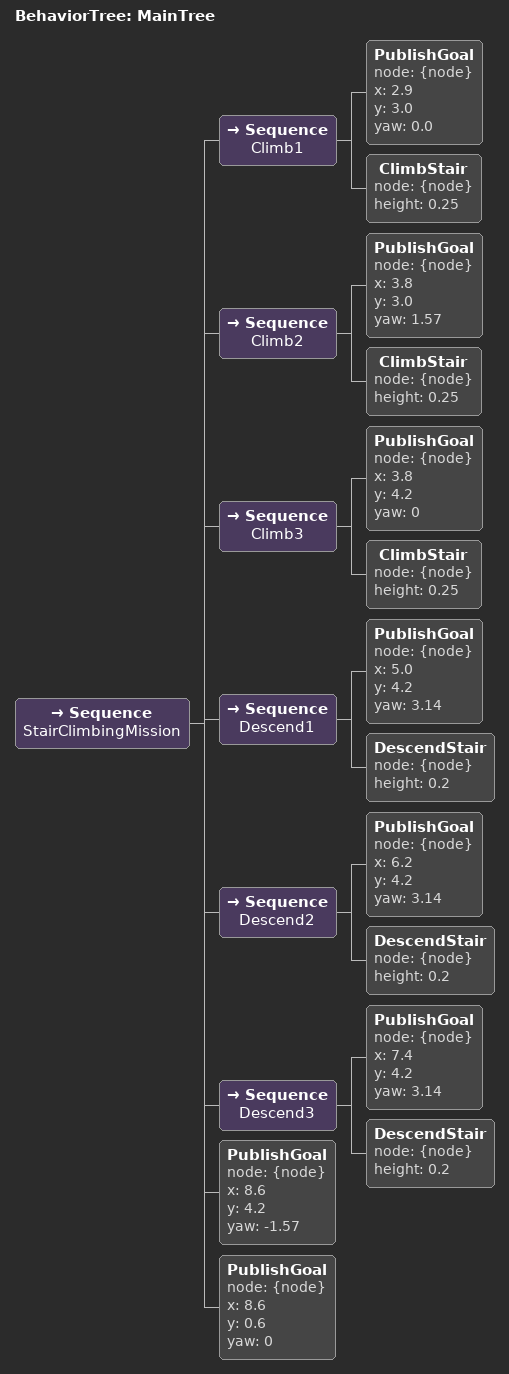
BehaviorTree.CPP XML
<?xml version="1.0" encoding="UTF-8"?>
<root BTCPP_format="4"
      main_tree_to_execute="MainTree">
  <BehaviorTree ID="MainTree">
    <Sequence name="StairClimbingMission">

      <!-- 爬楼梯路径 -->
      <Sequence name="Climb1">
        <PublishGoal node="{node}" x="2.9" y="3.0" yaw="0.0"/>
        <ClimbStair node="{node}" height="0.25"/>
      </Sequence>

      <Sequence name="Climb2">
        <PublishGoal node="{node}" x="3.8" y="3.0" yaw="1.57"/>
        <ClimbStair node="{node}" height="0.25"/>
      </Sequence>

      <Sequence name="Climb3">
        <PublishGoal node="{node}" x="3.8" y="4.2" yaw="0"/>
        <ClimbStair node="{node}" height="0.25"/>
      </Sequence>

      <!-- 下楼梯路径 -->
      <Sequence name="Descend1">
        <PublishGoal node="{node}" x="5.0" y="4.2" yaw="3.14"/>
        <DescendStair node="{node}" height="0.2"/>
      </Sequence>

      <Sequence name="Descend2">
        <PublishGoal node="{node}" x="6.2" y="4.2" yaw="3.14"/>
        <DescendStair node="{node}" height="0.2"/>
      </Sequence>

      <Sequence name="Descend3">
        <PublishGoal node="{node}" x="7.4" y="4.2" yaw="3.14"/>
        <DescendStair node="{node}" height="0.2"/>
      </Sequence>

      <!-- 最终导航 -->
      <PublishGoal node="{node}" x="8.6" y="4.2" yaw="-1.57"/>
      <PublishGoal node="{node}" x="8.6" y="0.6" yaw="0"/>

    </Sequence>
  </BehaviorTree>

  <!-- 描述节点模型 -->
</root>
